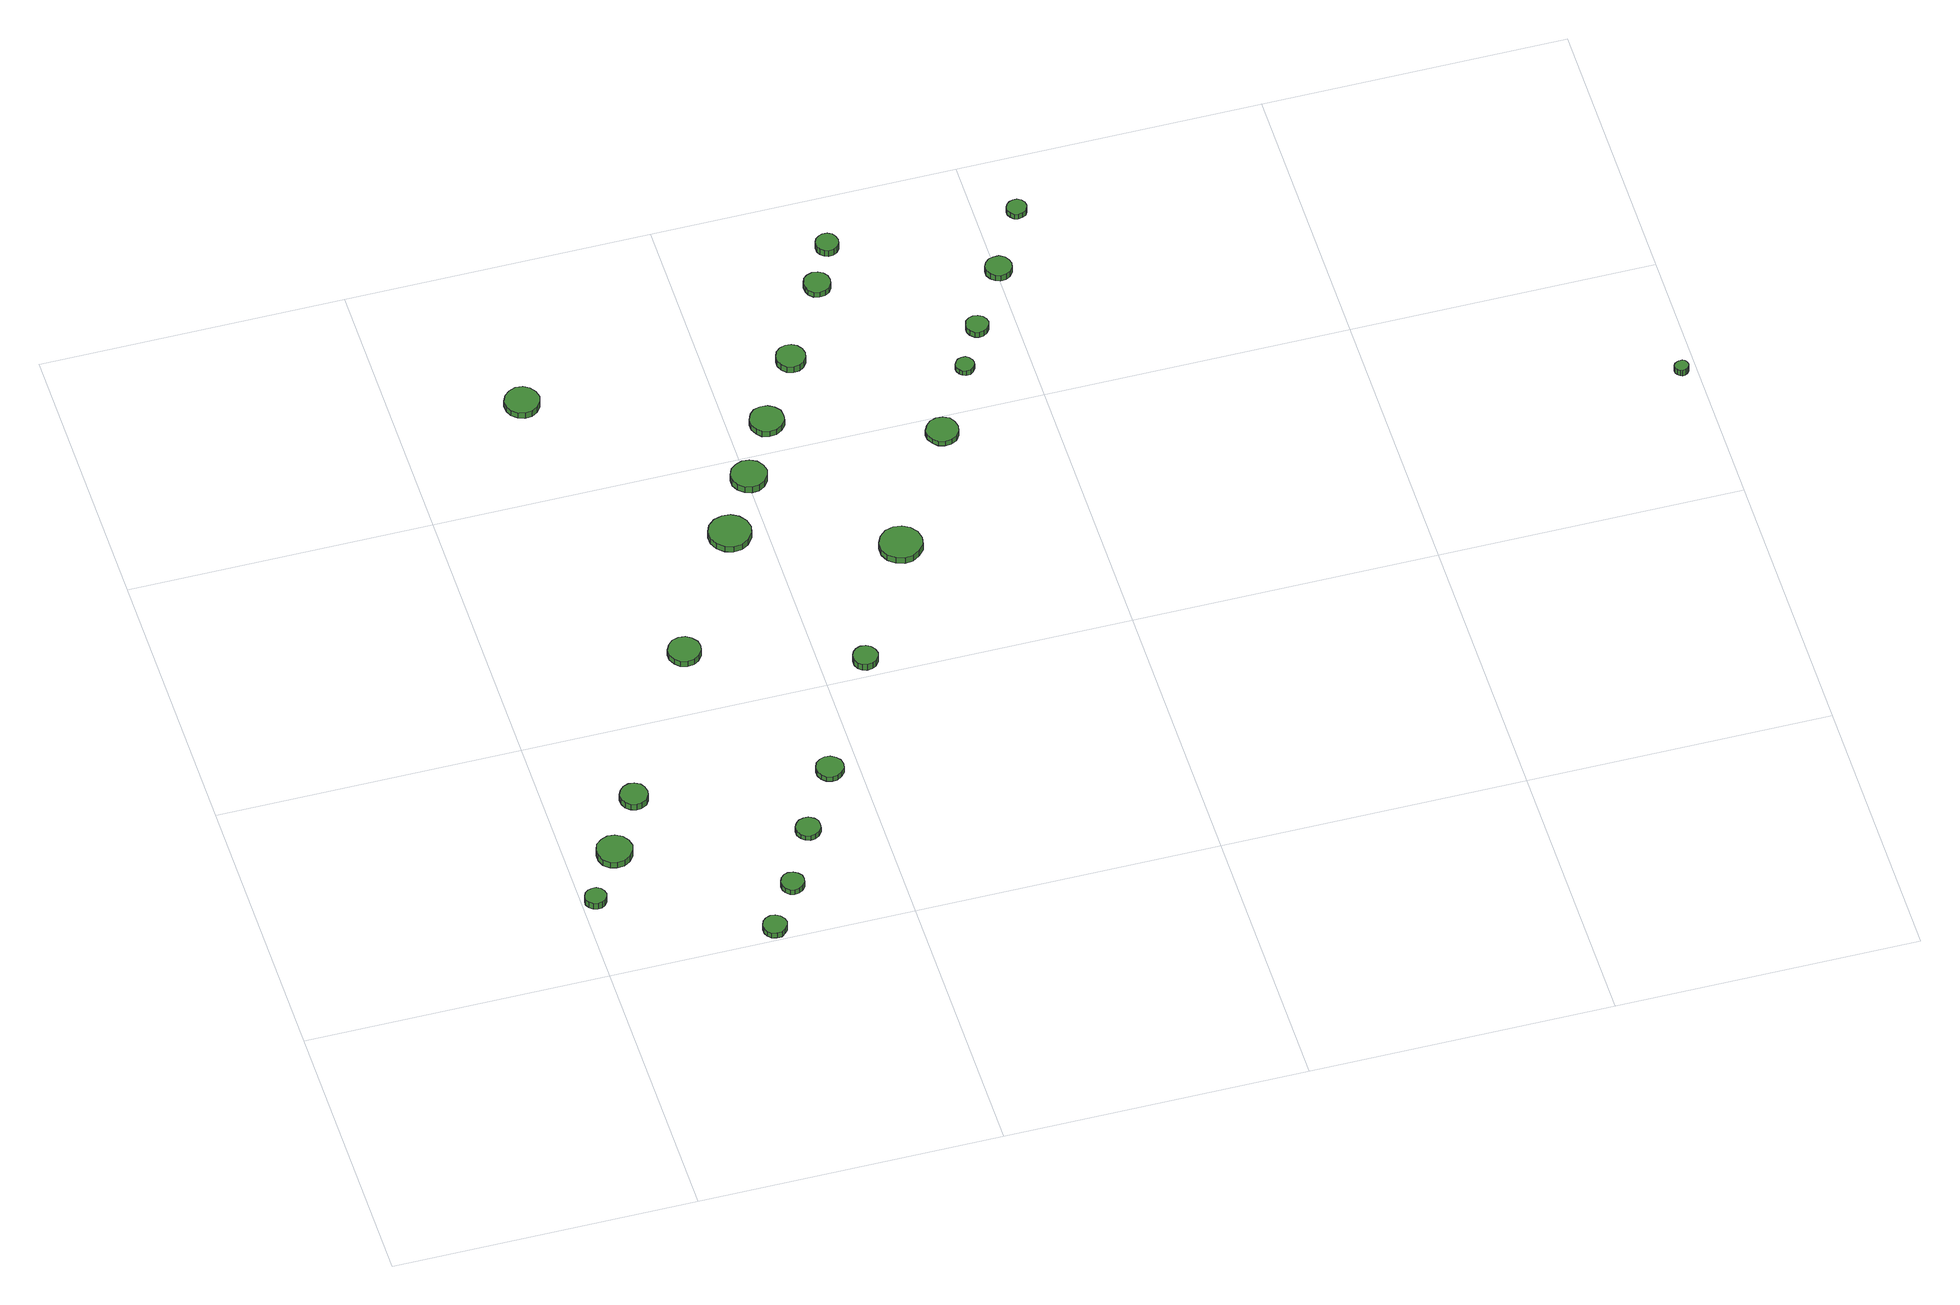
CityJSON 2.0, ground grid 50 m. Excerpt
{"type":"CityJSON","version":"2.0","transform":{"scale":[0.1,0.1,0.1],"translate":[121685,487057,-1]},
"CityObjects":{
"tree1":{"type":"SolitaryVegetationObject","attributes":{"function":"something"},"geometry":[{"type":"MultiSurface","lod":"1","boundaries":[[[0,1,2,3,4,5,6,7,8,9,10,11,12,13,14]],[[15,16,17,18,19,20,21,22,23,24,25,26,27,28,29]],[[0,29,28,1]],[[1,28,27,2]],[[2,27,26,3]],[[3,26,25,4]],[[4,25,24,5]],[[5,24,23,6]],[[6,23,22,7]],[[7,22,21,8]],[[8,21,20,9]],[[9,20,19,10]],[[10,19,18,11]],[[11,18,17,12]],[[12,17,16,13]],[[13,16,15,14]],[[14,15,29,0]]]}]},
"tree2":{"type":"SolitaryVegetationObject","attributes":{"function":"something"},"geometry":[{"type":"MultiSurface","lod":"1","boundaries":[[[30,31,32,33,34,35,36,37,38,39,40,41,42,43,44]],[[45,46,47,48,49,50,51,52,53,54,55,56,57,58,59]],[[30,59,58,31]],[[31,58,57,32]],[[32,57,56,33]],[[33,56,55,34]],[[34,55,54,35]],[[35,54,53,36]],[[36,53,52,37]],[[37,52,51,38]],[[38,51,50,39]],[[39,50,49,40]],[[40,49,48,41]],[[41,48,47,42]],[[42,47,46,43]],[[43,46,45,44]],[[44,45,59,30]]]}]},
"tree3":{"type":"SolitaryVegetationObject","attributes":{"function":"something"},"geometry":[{"type":"MultiSurface","lod":"1","boundaries":[[[60,61,62,63,64,65,66,67,68,69,70,71,72,73,74]],[[75,76,77,78,79,80,81,82,83,84,85,86,87,88,89]],[[60,89,88,61]],[[61,88,87,62]],[[62,87,86,63]],[[63,86,85,64]],[[64,85,84,65]],[[65,84,83,66]],[[66,83,82,67]],[[67,82,81,68]],[[68,81,80,69]],[[69,80,79,70]],[[70,79,78,71]],[[71,78,77,72]],[[72,77,76,73]],[[73,76,75,74]],[[74,75,89,60]]]}]},
"tree4":{"type":"SolitaryVegetationObject","attributes":{"function":"something"},"geometry":[{"type":"MultiSurface","lod":"1","boundaries":[[[90,91,92,93,94,95,96,97,98,99,100,101,102,103,104]],[[105,106,107,108,109,110,111,112,113,114,115,116,117,118,119]],[[90,119,118,91]],[[91,118,117,92]],[[92,117,116,93]],[[93,116,115,94]],[[94,115,114,95]],[[95,114,113,96]],[[96,113,112,97]],[[97,112,111,98]],[[98,111,110,99]],[[99,110,109,100]],[[100,109,108,101]],[[101,108,107,102]],[[102,107,106,103]],[[103,106,105,104]],[[104,105,119,90]]]}]},
"tree5":{"type":"SolitaryVegetationObject","attributes":{"function":"something"},"geometry":[{"type":"MultiSurface","lod":"1","boundaries":[[[120,121,122,123,124,125,126,127,128,129,130,131,132,133,134]],[[135,136,137,138,139,140,141,142,143,144,145,146,147,148,149]],[[120,149,148,121]],[[121,148,147,122]],[[122,147,146,123]],[[123,146,145,124]],[[124,145,144,125]],[[125,144,143,126]],[[126,143,142,127]],[[127,142,141,128]],[[128,141,140,129]],[[129,140,139,130]],[[130,139,138,131]],[[131,138,137,132]],[[132,137,136,133]],[[133,136,135,134]],[[134,135,149,120]]]}]},
"tree6":{"type":"SolitaryVegetationObject","attributes":{"function":"something"},"geometry":[{"type":"MultiSurface","lod":"1","boundaries":[[[150,151,152,153,154,155,156,157,158,159,160,161,162,163,164]],[[165,166,167,168,169,170,171,172,173,174,175,176,177,178,179]],[[150,179,178,151]],[[151,178,177,152]],[[152,177,176,153]],[[153,176,175,154]],[[154,175,174,155]],[[155,174,173,156]],[[156,173,172,157]],[[157,172,171,158]],[[158,171,170,159]],[[159,170,169,160]],[[160,169,168,161]],[[161,168,167,162]],[[162,167,166,163]],[[163,166,165,164]],[[164,165,179,150]]]}]},
"tree7":{"type":"SolitaryVegetationObject","attributes":{"function":"something"},"geometry":[{"type":"MultiSurface","lod":"1","boundaries":[[[180,181,182,183,184,185,186,187,188,189,190,191,192,193,194]],[[195,196,197,198,199,200,201,202,203,204,205,206,207,208,209]],[[180,209,208,181]],[[181,208,207,182]],[[182,207,206,183]],[[183,206,205,184]],[[184,205,204,185]],[[185,204,203,186]],[[186,203,202,187]],[[187,202,201,188]],[[188,201,200,189]],[[189,200,199,190]],[[190,199,198,191]],[[191,198,197,192]],[[192,197,196,193]],[[193,196,195,194]],[[194,195,209,180]]]}]},
"tree8":{"type":"SolitaryVegetationObject","attributes":{"function":"something"},"geometry":[{"type":"MultiSurface","lod":"1","boundaries":[[[210,211,212,213,214,215,216,217,218,219,220,221,222,223,224]],[[225,226,227,228,229,230,231,232,233,234,235,236,237,238,239]],[[210,239,238,211]],[[211,238,237,212]],[[212,237,236,213]],[[213,236,235,214]],[[214,235,234,215]],[[215,234,233,216]],[[216,233,232,217]],[[217,232,231,218]],[[218,231,230,219]],[[219,230,229,220]],[[220,229,228,221]],[[221,228,227,222]],[[222,227,226,223]],[[223,226,225,224]],[[224,225,239,210]]]}]},
"tree9":{"type":"SolitaryVegetationObject","attributes":{"function":"something"},"geometry":[{"type":"MultiSurface","lod":"1","boundaries":[[[240,241,242,243,244,245,246,247,248,249,250,251,252,253,254]],[[255,256,257,258,259,260,261,262,263,264,265,266,267,268,269]],[[240,269,268,241]],[[241,268,267,242]],[[242,267,266,243]],[[243,266,265,244]],[[244,265,264,245]],[[245,264,263,246]],[[246,263,262,247]],[[247,262,261,248]],[[248,261,260,249]],[[249,260,259,250]],[[250,259,258,251]],[[251,258,257,252]],[[252,257,256,253]],[[253,256,255,254]],[[254,255,269,240]]]}]},
"tree10":{"type":"SolitaryVegetationObject","attributes":{"function":"something"},"geometry":[{"type":"MultiSurface","lod":"1","boundaries":[[[270,271,272,273,274,275,276,277,278,279,280,281,282,283,284]],[[285,286,287,288,289,290,291,292,293,294,295,296,297,298,299]],[[270,299,298,271]],[[271,298,297,272]],[[272,297,296,273]],[[273,296,295,274]],[[274,295,294,275]],[[275,294,293,276]],[[276,293,292,277]],[[277,292,291,278]],[[278,291,290,279]],[[279,290,289,280]],[[280,289,288,281]],[[281,288,287,282]],[[282,287,286,283]],[[283,286,285,284]],[[284,285,299,270]]]}]},
"tree11":{"type":"SolitaryVegetationObject","attributes":{"function":"something"},"geometry":[{"type":"MultiSurface","lod":"1","boundaries":[[[300,301,302,303,304,305,306,307,308,309,310,311,312,313,314]],[[315,316,317,318,319,320,321,322,323,324,325,326,327,328,329]],[[300,329,328,301]],[[301,328,327,302]],[[302,327,326,303]],[[303,326,325,304]],[[304,325,324,305]],[[305,324,323,306]],[[306,323,322,307]],[[307,322,321,308]],[[308,321,320,309]],[[309,320,319,310]],[[310,319,318,311]],[[311,318,317,312]],[[312,317,316,313]],[[313,316,315,314]],[[314,315,329,300]]]}]},
"tree12":{"type":"SolitaryVegetationObject","attributes":{"function":"something"},"geometry":[{"type":"MultiSurface","lod":"1","boundaries":[[[330,331,332,333,334,335,336,337,338,339,340,341,342,343,344]],[[345,346,347,348,349,350,351,352,353,354,355,356,357,358,359]],[[330,359,358,331]],[[331,358,357,332]],[[332,357,356,333]],[[333,356,355,334]],[[334,355,354,335]],[[335,354,353,336]],[[336,353,352,337]],[[337,352,351,338]],[[338,351,350,339]],[[339,350,349,340]],[[340,349,348,341]],[[341,348,347,342]],[[342,347,346,343]],[[343,346,345,344]],[[344,345,359,330]]]}]},
"tree13":{"type":"SolitaryVegetationObject","attributes":{"function":"something"},"geometry":[{"type":"MultiSurface","lod":"1","boundaries":[[[360,361,362,363,364,365,366,367,368,369,370,371,372,373,374]],[[375,376,377,378,379,380,381,382,383,384,385,386,387,388,389]],[[360,389,388,361]],[[361,388,387,362]],[[362,387,386,363]],[[363,386,385,364]],[[364,385,384,365]],[[365,384,383,366]],[[366,383,382,367]],[[367,382,381,368]],[[368,381,380,369]],[[369,380,379,370]],[[370,379,378,371]],[[371,378,377,372]],[[372,377,376,373]],[[373,376,375,374]],[[374,375,389,360]]]}]},
"tree14":{"type":"SolitaryVegetationObject","attributes":{"function":"something"},"geometry":[{"type":"MultiSurface","lod":"1","boundaries":[[[390,391,392,393,394,395,396,397,398,399,400,401,402,403,404]],[[405,406,407,408,409,410,411,412,413,414,415,416,417,418,419]],[[390,419,418,391]],[[391,418,417,392]],[[392,417,416,393]],[[393,416,415,394]],[[394,415,414,395]],[[395,414,413,396]],[[396,413,412,397]],[[397,412,411,398]],[[398,411,410,399]],[[399,410,409,400]],[[400,409,408,401]],[[401,408,407,402]],[[402,407,406,403]],[[403,406,405,404]],[[404,405,419,390]]]}]},
"tree15":{"type":"SolitaryVegetationObject","attributes":{"function":"something"},"geometry":[{"type":"MultiSurface","lod":"1","boundaries":[[[420,421,422,423,424,425,426,427,428,429,430,431,432,433,434]],[[435,436,437,438,439,440,441,442,443,444,445,446,447,448,449]],[[420,449,448,421]],[[421,448,447,422]],[[422,447,446,423]],[[423,446,445,424]],[[424,445,444,425]],[[425,444,443,426]],[[426,443,442,427]],[[427,442,441,428]],[[428,441,440,429]],[[429,440,439,430]],[[430,439,438,431]],[[431,438,437,432]],[[432,437,436,433]],[[433,436,435,434]],[[434,435,449,420]]]}]},
"tree16":{"type":"SolitaryVegetationObject","attributes":{"function":"something"},"geometry":[{"type":"MultiSurface","lod":"1","boundaries":[[[450,451,452,453,454,455,456,457,458,459,460,461,462,463,464]],[[465,466,467,468,469,470,471,472,473,474,475,476,477,478,479]],[[450,479,478,451]],[[451,478,477,452]],[[452,477,476,453]],[[453,476,475,454]],[[454,475,474,455]],[[455,474,473,456]],[[456,473,472,457]],[[457,472,471,458]],[[458,471,470,459]],[[459,470,469,460]],[[460,469,468,461]],[[461,468,467,462]],[[462,467,466,463]],[[463,466,465,464]],[[464,465,479,450]]]}]},
"tree17":{"type":"SolitaryVegetationObject","attributes":{"function":"something"},"geometry":[{"type":"MultiSurface","lod":"1","boundaries":[[[480,481,482,483,484,485,486,487,488,489,490,491,492,493,494]],[[495,496,497,498,499,500,501,502,503,504,505,506,507,508,509]],[[480,509,508,481]],[[481,508,507,482]],[[482,507,506,483]],[[483,506,505,484]],[[484,505,504,485]],[[485,504,503,486]],[[486,503,502,487]],[[487,502,501,488]],[[488,501,500,489]],[[489,500,499,490]],[[490,499,498,491]],[[491,498,497,492]],[[492,497,496,493]],[[493,496,495,494]],[[494,495,509,480]]]}]},
"tree18":{"type":"SolitaryVegetationObject","attributes":{"function":"something"},"geometry":[{"type":"MultiSurface","lod":"1","boundaries":[[[510,511,512,513,514,515,516,517,518,519,520,521,522,523,524]],[[525,526,527,528,529,530,531,532,533,534,535,536,537,538,539]],[[510,539,538,511]],[[511,538,537,512]],[[512,537,536,513]],[[513,536,535,514]],[[514,535,534,515]],[[515,534,533,516]],[[516,533,532,517]],[[517,532,531,518]],[[518,531,530,519]],[[519,530,529,520]],[[520,529,528,521]],[[521,528,527,522]],[[522,527,526,523]],[[523,526,525,524]],[[524,525,539,510]]]}]},
"tree19":{"type":"SolitaryVegetationObject","attributes":{"function":"something"},"geometry":[{"type":"MultiSurface","lod":"1","boundaries":[[[540,541,542,543,544,545,546,547,548,549,550,551,552,553,554]],[[555,556,557,558,559,560,561,562,563,564,565,566,567,568,569]],[[540,569,568,541]],[[541,568,567,542]],[[542,567,566,543]],[[543,566,565,544]],[[544,565,564,545]],[[545,564,563,546]],[[546,563,562,547]],[[547,562,561,548]],[[548,561,560,549]],[[549,560,559,550]],[[550,559,558,551]],[[551,558,557,552]],[[552,557,556,553]],[[553,556,555,554]],[[554,555,569,540]]]}]},
"tree20":{"type":"SolitaryVegetationObject","attributes":{"function":"something"},"geometry":[{"type":"MultiSurface","lod":"1","boundaries":[[[570,571,572,573,574,575,576,577,578,579,580,581,582,583,584]],[[585,586,587,588,589,590,591,592,593,594,595,596,597,598,599]],[[570,599,598,571]],[[571,598,597,572]],[[572,597,596,573]],[[573,596,595,574]],[[574,595,594,575]],[[575,594,593,576]],[[576,593,592,577]],[[577,592,591,578]],[[578,591,590,579]],[[579,590,589,580]],[[580,589,588,581]],[[581,588,587,582]],[[582,587,586,583]],[[583,586,585,584]],[[584,585,599,570]]]}]},
"tree21":{"type":"SolitaryVegetationObject","attributes":{"function":"something"},"geometry":[{"type":"MultiSurface","lod":"1","boundaries":[[[600,601,602,603,604,605,606,607,608,609,610,611,612,613,614]],[[615,616,617,618,619,620,621,622,623,624,625,626,627,628,629]],[[600,629,628,601]],[[601,628,627,602]],[[602,627,626,603]],[[603,626,625,604]],[[604,625,624,605]],[[605,624,623,606]],[[606,623,622,607]],[[607,622,621,608]],[[608,621,620,609]],[[609,620,619,610]],[[610,619,618,611]],[[611,618,617,612]],[[612,617,616,613]],[[613,616,615,614]],[[614,615,629,600]]]}]},
"tree22":{"type":"SolitaryVegetationObject","attributes":{"function":"something"},"geometry":[{"type":"MultiSurface","lod":"1","boundaries":[[[630,631,632,633,634,635,636,637,638,639,640,641,642,643,644]],[[645,646,647,648,649,650,651,652,653,654,655,656,657,658,659]],[[630,659,658,631]],[[631,658,657,632]],[[632,657,656,633]],[[633,656,655,634]],[[634,655,654,635]],[[635,654,653,636]],[[636,653,652,637]],[[637,652,651,638]],[[638,651,650,639]],[[639,650,649,640]],[[640,649,648,641]],[[641,648,647,642]],[[642,647,646,643]],[[643,646,645,644]],[[644,645,659,630]]]}]},
"tree23":{"type":"SolitaryVegetationObject","attributes":{"function":"something"},"geometry":[{"type":"MultiSurface","lod":"1","boundaries":[[[660,661,662,663,664,665,666,667,668,669,670,671,672,673,674]],[[675,676,677,678,679,680,681,682,683,684,685,686,687,688,689]],[[660,689,688,661]],[[661,688,687,662]],[[662,687,686,663]],[[663,686,685,664]],[[664,685,684,665]],[[665,684,683,666]],[[666,683,682,667]],[[667,682,681,668]],[[668,681,680,669]],[[669,680,679,670]],[[670,679,678,671]],[[671,678,677,672]],[[672,677,676,673]],[[673,676,675,674]],[[674,675,689,660]]]}]}
},
"vertices":[
[40,156,20],[38,163,20],[34,169,20],[28,173,20],[21,173,20],[14,171,20],[8,166,20],[5,160,20],[5,152,20],[8,146,20],[14,141,20],[21,139,20],[28,140,20],[34,143,20],[38,149,20],[38,149,7],[34,143,7],[28,140,7],[21,139,7],[14,141,7],[8,146,7],[5,152,7],[5,160,7],[8,166,7],[14,171,7],[21,173,7],[28,173,7],[34,169,7],[38,163,7],[40,156,7],
[108,245,19],[105,257,19],[98,267,19],[87,273,19],[75,274,19],[64,270,19],[54,262,19],[50,251,19],[50,239,19],[54,227,19],[64,219,19],[75,216,19],[87,217,19],[98,223,19],[105,233,19],[105,233,6],[98,223,6],[87,217,6],[75,216,6],[64,219,6],[54,227,6],[50,239,6],[50,251,6],[54,262,6],[64,270,6],[75,274,6],[87,273,6],[98,267,6],[105,257,6],[108,245,6],
[163,349,19],[161,358,19],[156,366,19],[147,371,19],[138,372,19],[129,369,19],[122,362,19],[118,354,19],[118,344,19],[122,335,19],[129,329,19],[138,326,19],[147,327,19],[156,332,19],[161,340,19],[161,340,6],[156,332,6],[147,327,6],[138,326,6],[129,329,6],[122,335,6],[118,344,6],[118,354,6],[122,362,6],[129,369,6],[138,372,6],[147,371,6],[156,366,6],[161,358,6],[163,349,6],
[297,23,16],[295,31,16],[290,38,16],[283,42,16],[275,43,16],[267,40,16],[261,35,16],[258,27,16],[258,19,16],[261,12,16],[267,6,16],[275,4,16],[283,4,16],[290,9,16],[295,15,16],[295,15,5],[290,9,5],[283,4,5],[275,4,5],[267,6,5],[261,12,5],[258,19,5],[258,27,5],[261,35,5],[267,40,5],[275,43,5],[283,42,5],[290,38,5],[295,31,5],[297,23,5],
[348,104,16],[347,112,16],[342,118,16],[335,122,16],[327,123,16],[320,121,16],[314,115,16],[311,108,16],[311,100,16],[314,93,16],[320,87,16],[327,85,16],[335,86,16],[342,90,16],[347,96,16],[347,96,5],[342,90,5],[335,86,5],[327,85,5],[320,87,5],[314,93,5],[311,100,5],[311,108,5],[314,115,5],[320,121,5],[327,123,5],[335,122,5],[342,118,5],[347,112,5],[348,104,5],
[405,209,15],[404,218,15],[399,224,15],[391,229,15],[383,229,15],[375,227,15],[369,221,15],[365,214,15],[365,205,15],[369,197,15],[375,192,15],[383,189,15],[391,190,15],[399,194,15],[404,201,15],[404,201,5],[399,194,5],[391,190,5],[383,189,5],[375,192,5],[369,197,5],[365,205,5],[365,214,5],[369,221,5],[375,227,5],[383,229,5],[391,229,5],[399,224,5],[404,218,5],[405,209,5],
[328,620,22],[326,631,22],[319,640,22],[310,646,22],[299,647,22],[288,644,22],[280,636,22],[275,626,22],[275,615,22],[280,605,22],[288,597,22],[299,594,22],[310,595,22],[319,601,22],[326,610,22],[326,610,10],[319,601,10],[310,595,10],[299,594,10],[288,597,10],[280,605,10],[275,615,10],[275,626,10],[280,636,10],[288,644,10],[299,647,10],[310,646,10],[319,640,10],[326,631,10],[328,620,10],
[476,322,15],[474,332,15],[468,339,15],[460,344,15],[451,345,15],[442,342,15],[435,336,15],[431,327,15],[431,318,15],[435,309,15],[442,303,15],[451,300,15],[460,301,15],[468,306,15],[474,313,15],[474,313,5],[468,306,5],[460,301,5],[451,300,5],[442,303,5],[435,309,5],[431,318,5],[431,327,5],[435,336,5],[442,342,5],[451,345,5],[460,344,5],[468,339,5],[474,332,5],[476,322,5],
[234,1206,16],[231,1218,16],[224,1228,16],[214,1234,16],[202,1235,16],[191,1231,16],[182,1223,16],[177,1212,16],[177,1200,16],[182,1190,16],[191,1182,16],[202,1178,16],[214,1179,16],[224,1185,16],[231,1195,16],[231,1195,4],[224,1185,4],[214,1179,4],[202,1178,4],[191,1182,4],[182,1190,4],[177,1200,4],[177,1212,4],[182,1223,4],[191,1231,4],[202,1235,4],[214,1234,4],[224,1228,4],[231,1218,4],[234,1206,4],
[474,841,24],[471,855,24],[462,867,24],[450,874,24],[436,875,24],[422,871,24],[411,861,24],[405,848,24],[405,834,24],[411,821,24],[422,811,24],[436,806,24],[450,808,24],[462,815,24],[471,827,24],[471,827,12],[462,815,12],[450,808,12],[436,806,12],[422,811,12],[411,821,12],[405,834,12],[405,848,12],[411,861,12],[422,871,12],[436,875,12],[450,874,12],[462,867,12],[471,855,12],[474,841,12],
[591,527,24],[589,536,24],[584,543,24],[577,547,24],[568,548,24],[560,545,24],[554,539,24],[551,532,24],[551,523,24],[554,515,24],[560,510,24],[568,507,24],[577,508,24],[584,512,24],[589,519,24],[589,519,11],[584,512,11],[577,508,11],[568,507,11],[560,510,11],[554,515,11],[551,523,11],[551,532,11],[554,539,11],[560,545,11],[568,548,11],[577,547,11],[584,543,11],[589,536,11],[591,527,11],
[533,954,19],[530,966,19],[523,976,19],[512,982,19],[500,983,19],[489,979,19],[479,971,19],[474,960,19],[474,948,19],[479,937,19],[489,929,19],[500,925,19],[512,926,19],[523,932,19],[530,942,19],[530,942,6],[523,932,6],[512,926,6],[500,925,6],[489,929,6],[479,937,6],[474,948,6],[474,960,6],[479,971,6],[489,979,6],[500,983,6],[512,982,6],[523,976,6],[530,966,6],[533,954,6],
[591,1060,17],[589,1072,17],[582,1081,17],[572,1087,17],[560,1088,17],[549,1085,17],[541,1077,17],[536,1066,17],[536,1055,17],[541,1044,17],[549,1036,17],[560,1033,17],[572,1034,17],[582,1040,17],[589,1049,17],[589,1049,5],[582,1040,5],[572,1034,5],[560,1033,5],[549,1036,5],[541,1044,5],[536,1055,5],[536,1066,5],[541,1077,5],[549,1085,5],[560,1088,5],[572,1087,5],[582,1081,5],[589,1072,5],[591,1060,5],
[726,744,24],[723,758,24],[714,769,24],[702,776,24],[688,778,24],[674,774,24],[663,764,24],[657,751,24],[657,736,24],[663,723,24],[674,714,24],[688,709,24],[702,711,24],[714,718,24],[723,729,24],[723,729,11],[714,718,11],[702,711,11],[688,709,11],[674,714,11],[663,723,11],[657,736,11],[657,751,11],[663,764,11],[674,774,11],[688,778,11],[702,776,11],[714,769,11],[723,758,11],[726,744,11],
[660,1178,18],[658,1188,18],[652,1196,18],[644,1201,18],[634,1202,18],[624,1199,18],[617,1192,18],[613,1183,18],[613,1173,18],[617,1164,18],[624,1157,18],[634,1154,18],[644,1155,18],[652,1160,18],[658,1168,18],[658,1168,5],[652,1160,5],[644,1155,5],[634,1154,5],[624,1157,5],[617,1164,5],[613,1173,5],[613,1183,5],[617,1192,5],[624,1199,5],[634,1202,5],[644,1201,5],[652,1196,5],[658,1188,5],[660,1178,5],
[848,963,16],[846,974,16],[840,983,16],[830,988,16],[819,989,16],[809,986,16],[801,978,16],[796,968,16],[796,958,16],[801,948,16],[809,940,16],[819,937,16],[830,938,16],[840,943,16],[846,952,16],[846,952,6],[840,943,6],[830,938,6],[819,937,6],[809,940,6],[801,948,6],[796,958,6],[796,968,6],[801,978,6],[809,986,6],[819,989,6],[830,988,6],[840,983,6],[846,974,6],[848,963,6],
[742,1319,16],[740,1328,16],[735,1335,16],[727,1340,16],[718,1341,16],[709,1338,16],[702,1332,16],[699,1323,16],[699,1314,16],[702,1306,16],[709,1299,16],[718,1297,16],[727,1298,16],[735,1302,16],[740,1310,16],[740,1310,5],[735,1302,5],[727,1298,5],[718,1297,5],[709,1299,5],[702,1306,5],[699,1314,5],[699,1323,5],[702,1332,5],[709,1338,5],[718,1341,5],[727,1340,5],[735,1335,5],[740,1328,5],[742,1319,5],
[777,1395,18],[775,1403,18],[771,1409,18],[764,1413,18],[756,1414,18],[749,1411,18],[743,1406,18],[740,1399,18],[740,1391,18],[743,1384,18],[749,1379,18],[756,1376,18],[764,1377,18],[771,1381,18],[775,1387,18],[775,1387,5],[771,1381,5],[764,1377,5],[756,1376,5],[749,1379,5],[743,1384,5],[740,1391,5],[740,1399,5],[743,1406,5],[749,1411,5],[756,1414,5],[764,1413,5],[771,1409,5],[775,1403,5],[777,1395,5],
[910,1087,16],[909,1093,16],[905,1099,16],[900,1102,16],[893,1102,16],[887,1100,16],[883,1096,16],[880,1090,16],[880,1084,16],[883,1078,16],[887,1074,16],[893,1072,16],[900,1072,16],[905,1076,16],[909,1081,16],[909,1081,6],[905,1076,6],[900,1072,6],[893,1072,6],[887,1074,6],[883,1078,6],[880,1084,6],[880,1090,6],[883,1096,6],[887,1100,6],[893,1102,6],[900,1102,6],[905,1099,6],[909,1093,6],[910,1087,6],
[956,1164,16],[954,1171,16],[950,1177,16],[943,1181,16],[935,1182,16],[928,1180,16],[922,1175,16],[919,1167,16],[919,1160,16],[922,1153,16],[928,1147,16],[935,1145,16],[943,1146,16],[950,1150,16],[954,1156,16],[954,1156,5],[950,1150,5],[943,1146,5],[935,1145,5],[928,1147,5],[922,1153,5],[919,1160,5],[919,1167,5],[922,1175,5],[928,1180,5],[935,1182,5],[943,1181,5],[950,1177,5],[954,1171,5],[956,1164,5],
[1025,1272,17],[1023,1281,17],[1018,1288,17],[1010,1293,17],[1001,1293,17],[993,1291,17],[986,1285,17],[982,1277,17],[982,1268,17],[986,1260,17],[993,1254,17],[1001,1251,17],[1010,1252,17],[1018,1256,17],[1023,1263,17],[1023,1263,5],[1018,1256,5],[1010,1252,5],[1001,1251,5],[993,1254,5],[986,1260,5],[982,1268,5],[982,1277,5],[986,1285,5],[993,1291,5],[1001,1293,5],[1010,1293,5],[1018,1288,5],[1023,1281,5],[1025,1272,5],
[1082,1386,16],[1081,1393,16],[1077,1398,16],[1071,1402,16],[1064,1402,16],[1058,1400,16],[1053,1396,16],[1050,1390,16],[1050,1383,16],[1053,1377,16],[1058,1372,16],[1064,1370,16],[1071,1371,16],[1077,1374,16],[1081,1380,16],[1081,1380,5],[1077,1374,5],[1071,1371,5],[1064,1370,5],[1058,1372,5],[1053,1377,5],[1050,1383,5],[1050,1390,5],[1053,1396,5],[1058,1400,5],[1064,1402,5],[1071,1402,5],[1077,1398,5],[1081,1393,5],[1082,1386,5],
[1984,758,31],[1983,763,31],[1980,767,31],[1976,769,31],[1971,769,31],[1967,768,31],[1963,765,31],[1961,761,31],[1961,756,31],[1963,752,31],[1967,749,31],[1971,747,31],[1976,748,31],[1980,750,31],[1983,754,31],[1983,754,19],[1980,750,19],[1976,748,19],[1971,747,19],[1967,749,19],[1963,752,19],[1961,756,19],[1961,761,19],[1963,765,19],[1967,768,19],[1971,769,19],[1976,769,19],[1980,767,19],[1983,763,19],[1984,758,19]
]}
